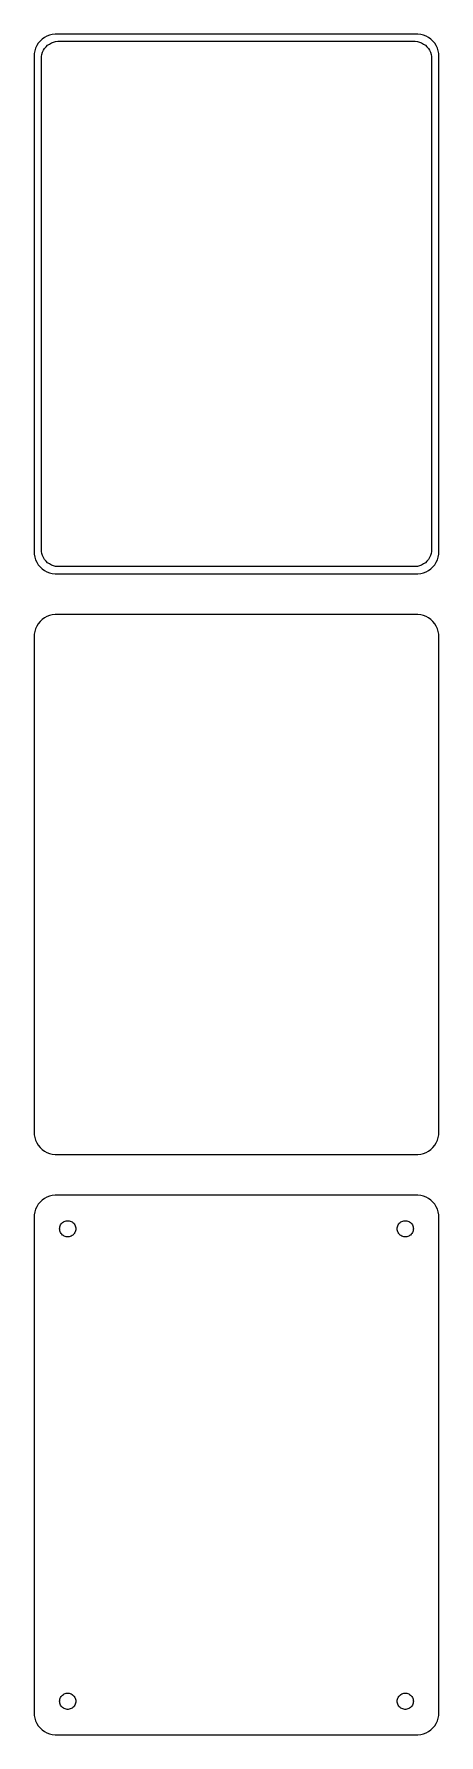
# Model space of a CAD drawing. Header units: metres. Extents: x -45 to 45, y 198 to 576.
import ezdxf

# ---------------------------------------------------------------- set-up
doc = ezdxf.new("R2010")
doc.units = ezdxf.units.M

msp = doc.modelspace()

# ---------------------------------------------------------------- linework, layer by layer
for p, q in [((-43.1871, 574.853), (-43.6448, 574.423)), ((-42.6791, 575.222), (-43.1871, 574.853)), ((-42.1289, 575.524), (-42.6791, 575.222)), ((-41.5451, 575.755), (-42.1289, 575.524)), ((-40.9369, 575.911), (-41.5451, 575.755)), ((-40.3139, 575.99), (-40.9369, 575.911)), ((40.3139, 575.99), (-40.3139, 575.99)), ((40.9369, 575.911), (40.3139, 575.99)), ((41.5451, 575.755), (40.9369, 575.911)), ((42.1289, 575.524), (41.5451, 575.755)), ((42.6791, 575.222), (42.1289, 575.524)), ((43.1871, 574.853), (42.6791, 575.222)), ((43.6448, 574.423), (43.1871, 574.853)), ((-44.9606, 571.627), (-45, 571)), ((-45, 571), (-45, 461)), ((-44.8429, 572.243), (-44.9606, 571.627)), ((-44.6489, 572.841), (-44.8429, 572.243)), ((-44.3815, 573.409), (-44.6489, 572.841)), ((-44.0451, 573.939), (-44.3815, 573.409)), ((-43.6448, 574.423), (-44.0451, 573.939)), ((-43.3726, 570.5), (-43.3421, 570.985)), ((-43.3421, 570.985), (-43.251, 571.463)), ((-43.251, 571.463), (-43.1007, 571.926)), ((-43.1007, 571.926), (-42.8936, 572.366)), ((-42.8936, 572.366), (-42.633, 572.776)), ((-42.633, 572.776), (-42.323, 573.151)), ((-42.323, 573.151), (-41.9685, 573.484)), ((-41.9685, 573.484), (-41.5751, 573.77)), ((-41.5751, 573.77), (-41.1489, 574.004)), ((-41.1489, 574.004), (-40.6967, 574.183)), ((-40.6967, 574.183), (-40.2256, 574.304)), ((-40.2256, 574.304), (-39.7432, 574.365)), ((-39.7432, 574.365), (39.7432, 574.365)), ((39.7432, 574.365), (40.2256, 574.304)), ((40.2256, 574.304), (40.6967, 574.183)), ((40.6967, 574.183), (41.1489, 574.004)), ((41.1489, 574.004), (41.5751, 573.77)), ((41.5751, 573.77), (41.9685, 573.484)), ((41.9685, 573.484), (42.323, 573.151)), ((42.323, 573.151), (42.633, 572.776)), ((42.633, 572.776), (42.8936, 572.366)), ((42.8936, 572.366), (43.1007, 571.926)), ((43.1007, 571.926), (43.251, 571.463)), ((43.251, 571.463), (43.3421, 570.985)), ((43.3421, 570.985), (43.3726, 570.5)), ((44.0451, 573.939), (43.6448, 574.423)), ((44.3815, 573.409), (44.0451, 573.939)), ((44.6489, 572.841), (44.3815, 573.409)), ((44.8429, 572.243), (44.6489, 572.841)), ((44.9606, 571.627), (44.8429, 572.243)), ((45, 571), (44.9606, 571.627)), ((45, 461), (45, 571)), ((-43.3726, 461.5), (-43.3726, 570.5)), ((43.3726, 570.5), (43.3726, 461.5)), ((-43.3421, 461.015), (-43.3726, 461.5)), ((43.3726, 461.5), (43.3421, 461.015)), ((-45, 461), (-44.9606, 460.373)), ((-44.9606, 460.373), (-44.8429, 459.757)), ((-44.8429, 459.757), (-44.6489, 459.159)), ((-44.6489, 459.159), (-44.3815, 458.591)), ((-44.3815, 458.591), (-44.0451, 458.061)), ((-44.0451, 458.061), (-43.6448, 457.577)), ((-43.6448, 457.577), (-43.1871, 457.147)), ((-43.251, 460.537), (-43.3421, 461.015)), ((-43.1007, 460.074), (-43.251, 460.537)), ((-42.8936, 459.634), (-43.1007, 460.074)), ((-42.633, 459.224), (-42.8936, 459.634)), ((-42.323, 458.849), (-42.633, 459.224)), ((-41.9685, 458.516), (-42.323, 458.849)), ((-41.5751, 458.23), (-41.9685, 458.516)), ((-41.1489, 457.996), (-41.5751, 458.23)), ((-40.6967, 457.817), (-41.1489, 457.996)), ((-40.2256, 457.696), (-40.6967, 457.817)), ((-39.7432, 457.635), (-40.2256, 457.696)), ((39.7432, 457.635), (-39.7432, 457.635)), ((40.2256, 457.696), (39.7432, 457.635)), ((40.6967, 457.817), (40.2256, 457.696)), ((41.1489, 457.996), (40.6967, 457.817)), ((41.5751, 458.23), (41.1489, 457.996)), ((41.9685, 458.516), (41.5751, 458.23)), ((42.323, 458.849), (41.9685, 458.516)), ((42.633, 459.224), (42.323, 458.849)), ((42.8936, 459.634), (42.633, 459.224)), ((43.1007, 460.074), (42.8936, 459.634)), ((43.251, 460.537), (43.1007, 460.074)), ((43.1871, 457.147), (43.6448, 457.577)), ((43.3421, 461.015), (43.251, 460.537)), ((43.6448, 457.577), (44.0451, 458.061)), ((44.0451, 458.061), (44.3815, 458.591)), ((44.3815, 458.591), (44.6489, 459.159)), ((44.6489, 459.159), (44.8429, 459.757)), ((44.8429, 459.757), (44.9606, 460.373)), ((44.9606, 460.373), (45, 461)), ((-43.1871, 457.147), (-42.6791, 456.778)), ((-42.6791, 456.778), (-42.1289, 456.476)), ((-42.1289, 456.476), (-41.5451, 456.245)), ((-41.5451, 456.245), (-40.9369, 456.089)), ((-40.9369, 456.089), (-40.3139, 456.01)), ((-40.3139, 456.01), (40.3139, 456.01)), ((40.3139, 456.01), (40.9369, 456.089)), ((40.9369, 456.089), (41.5451, 456.245)), ((41.5451, 456.245), (42.1289, 456.476)), ((42.1289, 456.476), (42.6791, 456.778)), ((42.6791, 456.778), (43.1871, 457.147)), ((-42.6791, 446.222), (-43.1871, 445.853)), ((-42.1289, 446.524), (-42.6791, 446.222)), ((-41.5451, 446.755), (-42.1289, 446.524)), ((-40.9369, 446.911), (-41.5451, 446.755)), ((-40.3139, 446.99), (-40.9369, 446.911)), ((40.3139, 446.99), (-40.3139, 446.99)), ((40.9369, 446.911), (40.3139, 446.99)), ((41.5451, 446.755), (40.9369, 446.911)), ((42.1289, 446.524), (41.5451, 446.755)), ((42.6791, 446.222), (42.1289, 446.524)), ((43.1871, 445.853), (42.6791, 446.222)), ((-44.9606, 442.627), (-45, 442)), ((-44.8429, 443.243), (-44.9606, 442.627)), ((-44.6489, 443.841), (-44.8429, 443.243)), ((-44.3815, 444.409), (-44.6489, 443.841)), ((-44.0451, 444.939), (-44.3815, 444.409)), ((-43.6448, 445.423), (-44.0451, 444.939)), ((-43.1871, 445.853), (-43.6448, 445.423)), ((43.6448, 445.423), (43.1871, 445.853)), ((44.0451, 444.939), (43.6448, 445.423)), ((44.3815, 444.409), (44.0451, 444.939)), ((44.6489, 443.841), (44.3815, 444.409)), ((44.8429, 443.243), (44.6489, 443.841)), ((44.9606, 442.627), (44.8429, 443.243)), ((45, 442), (44.9606, 442.627)), ((-45, 442), (-45, 332)), ((45, 332), (45, 442)), ((-45, 332), (-44.9606, 331.373)), ((-44.9606, 331.373), (-44.8429, 330.757)), ((-44.8429, 330.757), (-44.6489, 330.159)), ((-44.6489, 330.159), (-44.3815, 329.591)), ((-44.3815, 329.591), (-44.0451, 329.061)), ((-44.0451, 329.061), (-43.6448, 328.577)), ((43.6448, 328.577), (44.0451, 329.061)), ((44.0451, 329.061), (44.3815, 329.591)), ((44.3815, 329.591), (44.6489, 330.159)), ((44.6489, 330.159), (44.8429, 330.757)), ((44.8429, 330.757), (44.9606, 331.373)), ((44.9606, 331.373), (45, 332)), ((-43.6448, 328.577), (-43.1871, 328.147)), ((-43.1871, 328.147), (-42.6791, 327.778)), ((-42.6791, 327.778), (-42.1289, 327.476)), ((-42.1289, 327.476), (-41.5451, 327.245)), ((-41.5451, 327.245), (-40.9369, 327.089)), ((-40.9369, 327.089), (-40.3139, 327.01)), ((-40.3139, 327.01), (40.3139, 327.01)), ((40.3139, 327.01), (40.9369, 327.089)), ((40.9369, 327.089), (41.5451, 327.245)), ((41.5451, 327.245), (42.1289, 327.476)), ((42.1289, 327.476), (42.6791, 327.778)), ((42.6791, 327.778), (43.1871, 328.147)), ((43.1871, 328.147), (43.6448, 328.577)), ((-42.1289, 317.524), (-42.6791, 317.222)), ((-41.5451, 317.755), (-42.1289, 317.524)), ((-40.9369, 317.911), (-41.5451, 317.755)), ((-40.3139, 317.99), (-40.9369, 317.911)), ((40.3139, 317.99), (-40.3139, 317.99)), ((40.9369, 317.911), (40.3139, 317.99)), ((41.5451, 317.755), (40.9369, 317.911)), ((42.1289, 317.524), (41.5451, 317.755)), ((42.6791, 317.222), (42.1289, 317.524)), ((-44.8429, 314.243), (-44.9606, 313.627)), ((-44.6489, 314.841), (-44.8429, 314.243)), ((-44.3815, 315.409), (-44.6489, 314.841)), ((-44.0451, 315.939), (-44.3815, 315.409)), ((-43.6448, 316.423), (-44.0451, 315.939)), ((-43.1871, 316.853), (-43.6448, 316.423)), ((-42.6791, 317.222), (-43.1871, 316.853)), ((43.1871, 316.853), (42.6791, 317.222)), ((43.6448, 316.423), (43.1871, 316.853)), ((44.0451, 315.939), (43.6448, 316.423)), ((44.3815, 315.409), (44.0451, 315.939)), ((44.6489, 314.841), (44.3815, 315.409)), ((44.8429, 314.243), (44.6489, 314.841)), ((44.9606, 313.627), (44.8429, 314.243)), ((-44.9606, 313.627), (-45, 313)), ((-45, 313), (-45, 203)), ((-39.3, 310.5), (-39.2858, 310.726)), ((-39.2858, 310.274), (-39.3, 310.5)), ((-39.2858, 310.726), (-39.2434, 310.948)), ((-39.2434, 310.052), (-39.2858, 310.274)), ((-39.2434, 310.948), (-39.1736, 311.163)), ((-39.1736, 309.837), (-39.2434, 310.052)), ((-39.1736, 311.163), (-39.0773, 311.367)), ((-39.0773, 311.367), (-38.9562, 311.558)), ((-38.9562, 311.558), (-38.8121, 311.732)), ((-38.8121, 311.732), (-38.6474, 311.887)), ((-38.6474, 311.887), (-38.4645, 312.02)), ((-38.4645, 312.02), (-38.2664, 312.129)), ((-38.2664, 312.129), (-38.0562, 312.212)), ((-38.0562, 312.212), (-37.8373, 312.268)), ((-37.8373, 312.268), (-37.613, 312.296)), ((-37.613, 312.296), (-37.387, 312.296)), ((-37.387, 312.296), (-37.1627, 312.268)), ((-37.1627, 312.268), (-36.9438, 312.212)), ((-36.9438, 312.212), (-36.7336, 312.129)), ((-36.7336, 312.129), (-36.5355, 312.02)), ((-36.5355, 312.02), (-36.3526, 311.887)), ((-36.3526, 311.887), (-36.1879, 311.732)), ((-36.1879, 311.732), (-36.0438, 311.558)), ((-36.0438, 311.558), (-35.9226, 311.367)), ((-35.9226, 311.367), (-35.8264, 311.163)), ((-35.8264, 311.163), (-35.7565, 310.948)), ((-35.7565, 310.052), (-35.8264, 309.837)), ((-35.7565, 310.948), (-35.7142, 310.726)), ((-35.7142, 310.274), (-35.7565, 310.052)), ((-35.7142, 310.726), (-35.7, 310.5)), ((-35.7, 310.5), (-35.7142, 310.274)), ((35.7, 310.5), (35.7142, 310.726)), ((35.7142, 310.274), (35.7, 310.5)), ((35.7142, 310.726), (35.7565, 310.948)), ((35.7565, 310.052), (35.7142, 310.274)), ((35.7565, 310.948), (35.8264, 311.163)), ((35.8264, 309.837), (35.7565, 310.052)), ((35.8264, 311.163), (35.9226, 311.367)), ((35.9226, 311.367), (36.0438, 311.558)), ((36.0438, 311.558), (36.1879, 311.732)), ((36.1879, 311.732), (36.3526, 311.887)), ((36.3526, 311.887), (36.5355, 312.02)), ((36.5355, 312.02), (36.7336, 312.129)), ((36.7336, 312.129), (36.9438, 312.212)), ((36.9438, 312.212), (37.1627, 312.268)), ((37.1627, 312.268), (37.387, 312.296)), ((37.387, 312.296), (37.613, 312.296)), ((37.613, 312.296), (37.8373, 312.268)), ((37.8373, 312.268), (38.0562, 312.212)), ((38.0562, 312.212), (38.2664, 312.129)), ((38.2664, 312.129), (38.4645, 312.02)), ((38.4645, 312.02), (38.6474, 311.887)), ((38.6474, 311.887), (38.8121, 311.732)), ((38.8121, 311.732), (38.9562, 311.558)), ((38.9562, 311.558), (39.0773, 311.367)), ((39.0773, 311.367), (39.1736, 311.163)), ((39.1736, 311.163), (39.2434, 310.948)), ((39.2434, 310.052), (39.1736, 309.837)), ((39.2434, 310.948), (39.2858, 310.726)), ((39.2858, 310.274), (39.2434, 310.052)), ((39.2858, 310.726), (39.3, 310.5)), ((39.3, 310.5), (39.2858, 310.274)), ((45, 313), (44.9606, 313.627)), ((45, 203), (45, 313)), ((-39.0773, 309.633), (-39.1736, 309.837)), ((-38.9562, 309.442), (-39.0773, 309.633)), ((-38.8121, 309.268), (-38.9562, 309.442)), ((-38.6474, 309.113), (-38.8121, 309.268)), ((-38.4645, 308.98), (-38.6474, 309.113)), ((-38.2664, 308.871), (-38.4645, 308.98)), ((-38.0562, 308.788), (-38.2664, 308.871)), ((-37.8373, 308.732), (-38.0562, 308.788)), ((-37.613, 308.704), (-37.8373, 308.732)), ((-37.387, 308.704), (-37.613, 308.704)), ((-37.1627, 308.732), (-37.387, 308.704)), ((-36.9438, 308.788), (-37.1627, 308.732)), ((-36.7336, 308.871), (-36.9438, 308.788)), ((-36.5355, 308.98), (-36.7336, 308.871)), ((-36.3526, 309.113), (-36.5355, 308.98)), ((-36.1879, 309.268), (-36.3526, 309.113)), ((-36.0438, 309.442), (-36.1879, 309.268)), ((-35.9226, 309.633), (-36.0438, 309.442)), ((-35.8264, 309.837), (-35.9226, 309.633)), ((35.9226, 309.633), (35.8264, 309.837)), ((36.0438, 309.442), (35.9226, 309.633)), ((36.1879, 309.268), (36.0438, 309.442)), ((36.3526, 309.113), (36.1879, 309.268)), ((36.5355, 308.98), (36.3526, 309.113)), ((36.7336, 308.871), (36.5355, 308.98)), ((36.9438, 308.788), (36.7336, 308.871)), ((37.1627, 308.732), (36.9438, 308.788)), ((37.387, 308.704), (37.1627, 308.732)), ((37.613, 308.704), (37.387, 308.704)), ((37.8373, 308.732), (37.613, 308.704)), ((38.0562, 308.788), (37.8373, 308.732)), ((38.2664, 308.871), (38.0562, 308.788)), ((38.4645, 308.98), (38.2664, 308.871)), ((38.6474, 309.113), (38.4645, 308.98)), ((38.8121, 309.268), (38.6474, 309.113)), ((38.9562, 309.442), (38.8121, 309.268)), ((39.0773, 309.633), (38.9562, 309.442)), ((39.1736, 309.837), (39.0773, 309.633)), ((-39.3, 205.5), (-39.2858, 205.726)), ((-39.2858, 205.274), (-39.3, 205.5)), ((-39.2858, 205.726), (-39.2434, 205.948)), ((-39.2434, 205.052), (-39.2858, 205.274)), ((-39.2434, 205.948), (-39.1736, 206.163)), ((-39.1736, 204.837), (-39.2434, 205.052)), ((-39.1736, 206.163), (-39.0773, 206.367)), ((-39.0773, 204.633), (-39.1736, 204.837)), ((-39.0773, 206.367), (-38.9562, 206.558)), ((-38.9562, 204.442), (-39.0773, 204.633)), ((-38.9562, 206.558), (-38.8121, 206.732)), ((-38.8121, 204.268), (-38.9562, 204.442)), ((-38.8121, 206.732), (-38.6474, 206.887)), ((-38.6474, 204.113), (-38.8121, 204.268)), ((-38.6474, 206.887), (-38.4645, 207.02)), ((-38.4645, 203.98), (-38.6474, 204.113)), ((-38.4645, 207.02), (-38.2664, 207.129)), ((-38.2664, 207.129), (-38.0562, 207.212)), ((-38.0562, 207.212), (-37.8373, 207.268)), ((-37.8373, 207.268), (-37.613, 207.296)), ((-37.613, 207.296), (-37.387, 207.296)), ((-37.387, 207.296), (-37.1627, 207.268)), ((-37.1627, 207.268), (-36.9438, 207.212)), ((-36.9438, 207.212), (-36.7336, 207.129)), ((-36.7336, 207.129), (-36.5355, 207.02)), ((-36.5355, 207.02), (-36.3526, 206.887)), ((-36.3526, 204.113), (-36.5355, 203.98)), ((-36.3526, 206.887), (-36.1879, 206.732)), ((-36.1879, 204.268), (-36.3526, 204.113)), ((-36.1879, 206.732), (-36.0438, 206.558)), ((-36.0438, 204.442), (-36.1879, 204.268)), ((-36.0438, 206.558), (-35.9226, 206.367)), ((-35.9226, 204.633), (-36.0438, 204.442)), ((-35.9226, 206.367), (-35.8264, 206.163)), ((-35.8264, 204.837), (-35.9226, 204.633)), ((-35.8264, 206.163), (-35.7565, 205.948)), ((-35.7565, 205.052), (-35.8264, 204.837)), ((-35.7565, 205.948), (-35.7142, 205.726)), ((-35.7142, 205.274), (-35.7565, 205.052)), ((-35.7142, 205.726), (-35.7, 205.5)), ((-35.7, 205.5), (-35.7142, 205.274)), ((35.7, 205.5), (35.7142, 205.726)), ((35.7142, 205.274), (35.7, 205.5)), ((35.7142, 205.726), (35.7565, 205.948)), ((35.7565, 205.052), (35.7142, 205.274)), ((35.7565, 205.948), (35.8264, 206.163)), ((35.8264, 204.837), (35.7565, 205.052)), ((35.8264, 206.163), (35.9226, 206.367)), ((35.9226, 204.633), (35.8264, 204.837)), ((35.9226, 206.367), (36.0438, 206.558)), ((36.0438, 204.442), (35.9226, 204.633)), ((36.0438, 206.558), (36.1879, 206.732)), ((36.1879, 204.268), (36.0438, 204.442)), ((36.1879, 206.732), (36.3526, 206.887)), ((36.3526, 204.113), (36.1879, 204.268)), ((36.3526, 206.887), (36.5355, 207.02)), ((36.5355, 203.98), (36.3526, 204.113)), ((36.5355, 207.02), (36.7336, 207.129)), ((36.7336, 207.129), (36.9438, 207.212)), ((36.9438, 207.212), (37.1627, 207.268)), ((37.1627, 207.268), (37.387, 207.296)), ((37.387, 207.296), (37.613, 207.296)), ((37.613, 207.296), (37.8373, 207.268)), ((37.8373, 207.268), (38.0562, 207.212)), ((38.0562, 207.212), (38.2664, 207.129)), ((38.2664, 207.129), (38.4645, 207.02)), ((38.4645, 207.02), (38.6474, 206.887)), ((38.6474, 204.113), (38.4645, 203.98)), ((38.6474, 206.887), (38.8121, 206.732)), ((38.8121, 204.268), (38.6474, 204.113)), ((38.8121, 206.732), (38.9562, 206.558)), ((38.9562, 204.442), (38.8121, 204.268)), ((38.9562, 206.558), (39.0773, 206.367)), ((39.0773, 204.633), (38.9562, 204.442)), ((39.0773, 206.367), (39.1736, 206.163)), ((39.1736, 204.837), (39.0773, 204.633)), ((39.1736, 206.163), (39.2434, 205.948)), ((39.2434, 205.052), (39.1736, 204.837)), ((39.2434, 205.948), (39.2858, 205.726)), ((39.2858, 205.274), (39.2434, 205.052)), ((39.2858, 205.726), (39.3, 205.5)), ((39.3, 205.5), (39.2858, 205.274)), ((-45, 203), (-44.9606, 202.373)), ((-44.9606, 202.373), (-44.8429, 201.757)), ((-44.8429, 201.757), (-44.6489, 201.159)), ((-44.6489, 201.159), (-44.3815, 200.591)), ((-44.3815, 200.591), (-44.0451, 200.061)), ((-38.2664, 203.871), (-38.4645, 203.98)), ((-38.0562, 203.788), (-38.2664, 203.871)), ((-37.8373, 203.732), (-38.0562, 203.788)), ((-37.613, 203.704), (-37.8373, 203.732)), ((-37.387, 203.704), (-37.613, 203.704)), ((-37.1627, 203.732), (-37.387, 203.704)), ((-36.9438, 203.788), (-37.1627, 203.732)), ((-36.7336, 203.871), (-36.9438, 203.788)), ((-36.5355, 203.98), (-36.7336, 203.871)), ((36.7336, 203.871), (36.5355, 203.98)), ((36.9438, 203.788), (36.7336, 203.871)), ((37.1627, 203.732), (36.9438, 203.788)), ((37.387, 203.704), (37.1627, 203.732)), ((37.613, 203.704), (37.387, 203.704)), ((37.8373, 203.732), (37.613, 203.704)), ((38.0562, 203.788), (37.8373, 203.732)), ((38.2664, 203.871), (38.0562, 203.788)), ((38.4645, 203.98), (38.2664, 203.871)), ((44.0451, 200.061), (44.3815, 200.591)), ((44.3815, 200.591), (44.6489, 201.159)), ((44.6489, 201.159), (44.8429, 201.757)), ((44.8429, 201.757), (44.9606, 202.373)), ((44.9606, 202.373), (45, 203)), ((-44.0451, 200.061), (-43.6448, 199.577)), ((-43.6448, 199.577), (-43.1871, 199.147)), ((-43.1871, 199.147), (-42.6791, 198.778)), ((-42.6791, 198.778), (-42.1289, 198.476)), ((-42.1289, 198.476), (-41.5451, 198.245)), ((-41.5451, 198.245), (-40.9369, 198.089)), ((-40.9369, 198.089), (-40.3139, 198.01)), ((-40.3139, 198.01), (40.3139, 198.01)), ((40.3139, 198.01), (40.9369, 198.089)), ((40.9369, 198.089), (41.5451, 198.245)), ((41.5451, 198.245), (42.1289, 198.476)), ((42.1289, 198.476), (42.6791, 198.778)), ((42.6791, 198.778), (43.1871, 199.147)), ((43.1871, 199.147), (43.6448, 199.577)), ((43.6448, 199.577), (44.0451, 200.061))]:
    msp.add_line(p, q)

doc.saveas('drawing.dxf')
